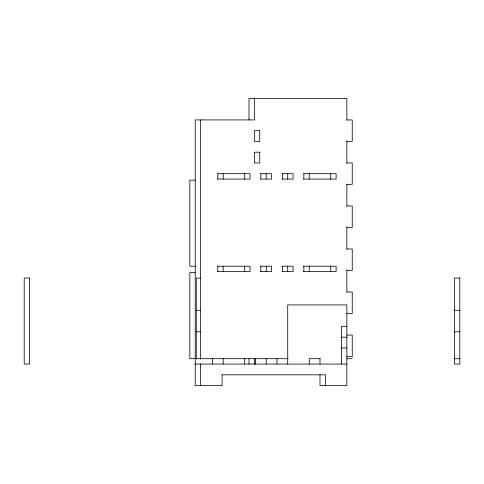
<?xml version="1.0" encoding="UTF-8"?>
<svg xmlns="http://www.w3.org/2000/svg" width="484" height="484" viewBox="0 0 484 484"><rect width="100%" height="100%" fill="white"/><g stroke="black" fill="none" stroke-linecap="round" stroke-linejoin="round"><path stroke-width="0.73" d="M346.865 119.923L352.243 119.923L352.243 141.437L346.865 141.437M346.865 162.945L352.243 162.945L352.243 184.458L346.865 184.458M217.443 173.702L250.065 173.702L250.065 179.08L217.443 179.08M260.465 173.702L271.578 173.702L271.578 179.08L260.465 179.08M281.972 173.702L293.086 173.702L293.086 179.08L281.972 179.08M303.486 173.702L336.114 173.702L336.114 179.08L303.486 179.08M195.215 180.157L189.837 180.157L189.837 266.2L195.215 266.2M346.865 205.966L352.243 205.966L352.243 227.48L346.865 227.48M346.865 248.994L352.243 248.994L352.243 270.502L346.865 270.502M217.443 266.2L250.065 266.2L250.065 271.578L217.443 271.578M260.465 266.2L271.578 266.2L271.578 271.578L260.465 271.578M281.972 266.2L293.086 266.2L293.086 271.578L281.972 271.578M303.486 266.2L336.114 266.2L336.114 271.578L303.486 271.578M195.215 272.655L189.837 272.655L189.837 358.698L288.071 358.698M200.322 278.034L196.286 278.034L196.286 358.789M346.865 292.015L352.243 292.015L352.243 313.523L346.865 313.523M196.286 310.298L200.322 310.298M454.422 310.298L459.8 310.298M346.865 326.434L341.486 326.434L341.486 364.077M196.286 331.806L200.322 331.806M454.422 331.806L459.8 331.806M346.865 335.037L352.243 335.037L352.243 356.545L346.865 356.545M341.486 337.185L346.865 337.185M341.486 347.942L346.865 347.942M320.347 358.698L309.222 358.698L309.222 364.077M346.865 358.698L352.243 358.698M454.422 358.698L459.8 358.698M195.215 364.077L346.865 364.077M221.999 374.834L325.357 374.834L325.357 385.585M346.865 120.328L346.865 98.415L248.994 98.415L248.994 119.923M346.865 140.735L346.865 163.404M346.865 183.811L346.865 206.48M346.865 226.887L346.865 249.357M346.865 269.963L346.865 292.378M330.735 173.702L330.735 179.08M330.735 266.2L330.735 271.578M319.978 358.698L319.978 364.077M319.978 374.834L319.978 385.585L346.865 385.585L346.865 304.92L287.714 304.92L287.714 364.077M309.222 173.702L309.222 179.08M309.222 266.2L309.222 271.578M303.843 173.702L303.843 179.08M303.843 266.2L303.843 271.578M287.714 173.702L287.714 179.08M287.714 266.2L287.714 271.578M282.335 173.702L282.335 179.08M282.335 266.2L282.335 271.578M276.957 358.698L276.957 364.077M266.2 173.702L266.2 179.08M266.2 266.2L266.2 271.578M266.2 358.698L266.2 364.077M260.822 173.702L260.822 179.08M260.822 266.2L260.822 271.578M255.443 358.698L255.443 364.077M254.366 98.415L254.366 119.923L195.215 119.923L195.215 385.585L222.102 385.585L222.102 374.834M254.366 358.698L254.366 364.077M248.994 358.698L248.994 364.077M244.686 173.702L244.686 179.08M244.686 266.2L244.686 271.578M244.686 358.698L244.686 364.077M223.178 173.702L223.178 179.08M223.178 266.2L223.178 271.578M223.178 358.698L223.178 364.077M217.8 173.702L217.8 179.08M217.8 266.2L217.8 271.578M212.422 358.698L212.422 364.077M200.594 119.923L200.594 359.17M200.594 363.702L200.594 385.585M259.745 130.68L254.366 130.68L254.366 141.437L259.745 141.437L259.745 130.68M259.745 152.194L254.366 152.194L254.366 162.945L259.745 162.945L259.745 152.194M29.578 278.034L24.2 278.034L24.2 364.077L29.578 364.077L29.578 278.034M459.8 278.034L454.422 278.034L454.422 364.077L459.8 364.077L459.8 278.034"/></g></svg>
